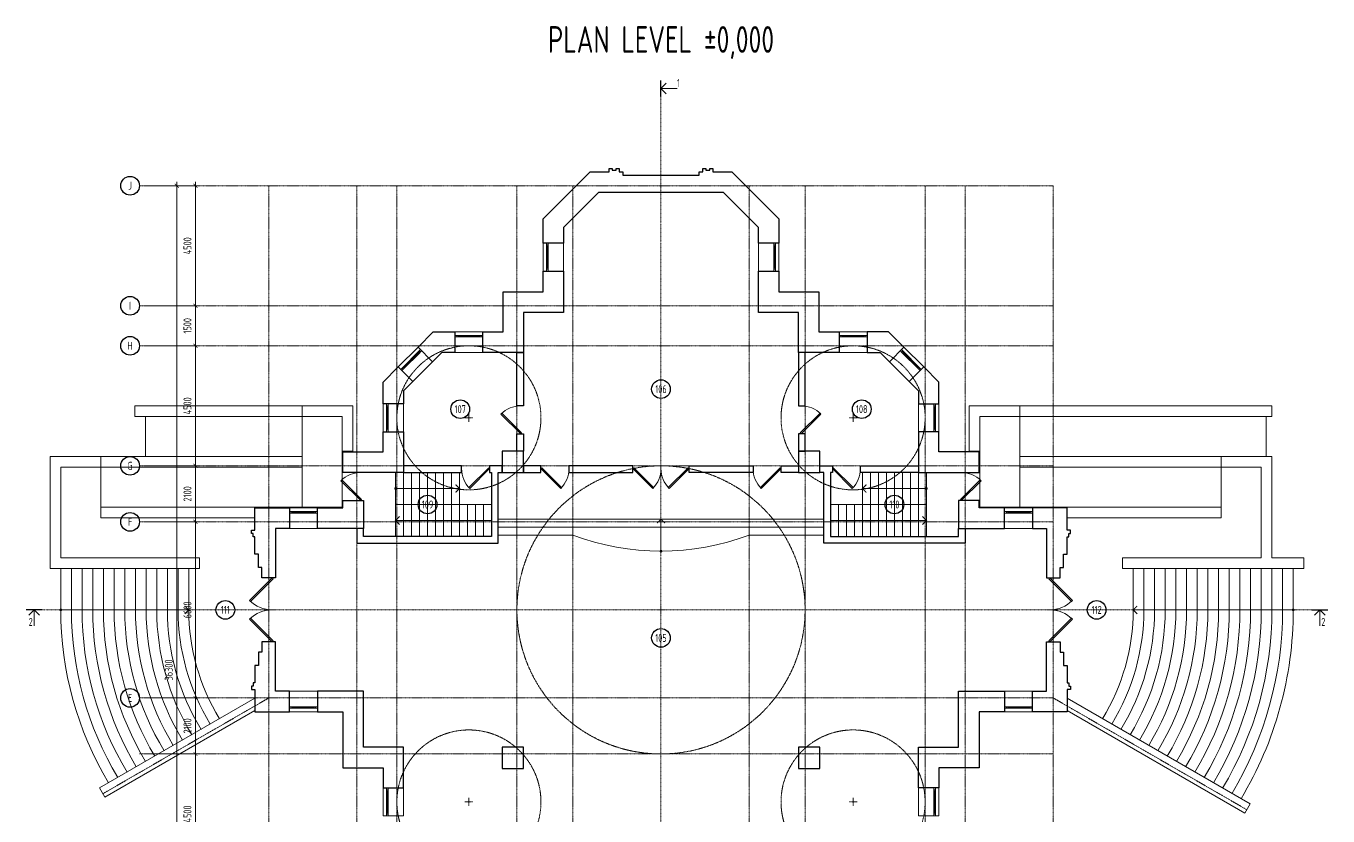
# Model space of a CAD drawing. Header units: millimetres. Extents: x -4890 to 184123, y 36 to 148549.
# Drawn here: x 64910 to 113710, y 22011 to 51623 of the extents above; entities that cross this region are included whole.
import ezdxf

# ---------------------------------------------------------------- set-up
doc = ezdxf.new("R2010")
doc.units = ezdxf.units.MM
doc.linetypes.add('CENTERX2', pattern=[101.6, 63.5, -12.7, 12.7, -12.7])
doc.linetypes.add('DASHDOTX2', pattern=[50.8, 25.4, -12.7, 0, -12.7])
for name, color, linetype, lineweight in [('axis', 40, 'CENTERX2', 5), ('Dimension', 4, 'Continuous', 5), ('Door', 36, 'Continuous', 5), ('Marker', 30, 'Continuous', 5), ('Stair', 4, 'Continuous', 5), ('Text', 169, 'Continuous', 5), ('Wall_General', 5, 'Continuous', 30), ('Wall_Satelit', 253, 'Continuous', 5), ('Windows', 250, 'Continuous', 5)]:
    doc.layers.add(name, color=color, linetype=linetype, lineweight=lineweight)
doc.styles.add('OK300', font='isocpeur.ttf', dxfattribs={"width": 0.7, "height": 300})
doc.dimstyles.new('OK100', dxfattribs={"dimtxt": 300, "dimasz": 150, "dimexe": 150, "dimexo": 150, "dimgap": 150, "dimtad": 1, "dimdec": 0, "dimzin": 0, "dimdsep": 46, "dimtxsty": 'OK300', "dimblk": 'ARCHTICK', "dimcen": 150, "dimdle": 150, "dimclrd": 256, "dimclre": 256, "dimclrt": 256, "dimadec": 0, "dimazin": 0, "dimtfac": 1, "dimtdec": 0, "dimtofl": 0, "dimtmove": 0, "dimatfit": 3, "dimldrblk": 'DOT', "dimfxl": 1, "dimtolj": 1, "dimtzin": 0, "dimlwd": -1, "dimlwe": -1, "dimarcsym": 0})

# ---------------------------------------------------------------- blocks, each defined once
blk = doc.blocks.new('_ArchTick')
at = {"color": 0, "linetype": 'ByBlock', "const_width": 0.15}
blk.add_lwpolyline([(-0.5, -0.5), (0.5, 0.5)], dxfattribs=at)
blk = doc.blocks.new('*D179')
at = {"layer": 'Defpoints', "color": 0, "transparency": 16777216}
for p in [(69160, 45636), (69160, 9336), (70560, 9336)]:
    blk.add_point(p, dxfattribs=at)
at = {"layer": 'Dimension', "transparency": 16777216}
for p, q in [((69310, 45636), (70710, 45636)), ((70560, 45786), (70560, 9186)), ((69310, 9336), (70710, 9336))]:
    blk.add_line(p, q, dxfattribs=at)
at = {"layer": 'Dimension', "transparency": 16777216, "xscale": 150, "yscale": 150, "zscale": 150}
for p, rotation in [((70560, 45636), 90), ((70560, 9336), 270)]:
    blk.add_blockref('_ArchTick', p, dxfattribs=dict(at, rotation=rotation))
at = {"layer": 'Dimension', "transparency": 16777216, "insert": (70260, 27486), "char_height": 300, "attachment_point": 5, "rotation": 90, "style": 'OK300'}
blk.add_mtext('\\A1;36300', dxfattribs=at)
blk = doc.blocks.new('_Dot')
at = {"layer": 'Dimension', "color": 0, "lineweight": -2}
blk.add_line((-0.5, 0), (-1, 0), dxfattribs=at)
at = {"layer": 'Dimension', "color": 0, "const_width": 0.5}
blk.add_lwpolyline([(-0.25, 0, 1), (0.25, 0, 1)], format="xyb", close=True, dxfattribs=at)
blk = doc.blocks.new('*D180')
at = {"layer": 'Defpoints', "color": 0, "transparency": 16777216}
for p in [(69160, 45636), (69160, 41136), (71260, 41136)]:
    blk.add_point(p, dxfattribs=at)
at = {"layer": 'Dimension', "transparency": 16777216}
for p, q in [((69310, 45636), (71410, 45636)), ((71260, 45786), (71260, 40986)), ((69310, 41136), (71410, 41136))]:
    blk.add_line(p, q, dxfattribs=at)
at = {"layer": 'Dimension', "transparency": 16777216, "xscale": 150, "yscale": 150, "zscale": 150}
for p, rotation in [((71260, 45636), 90), ((71260, 41136), 270)]:
    blk.add_blockref('_ArchTick', p, dxfattribs=dict(at, rotation=rotation))
at = {"layer": 'Dimension', "transparency": 16777216, "insert": (70960, 43386), "char_height": 300, "attachment_point": 5, "rotation": 90, "style": 'OK300'}
blk.add_mtext('\\A1;4500', dxfattribs=at)
blk = doc.blocks.new('*D181')
at = {"layer": 'Defpoints', "color": 0, "transparency": 16777216}
for p in [(69160, 39636), (69160, 35136), (71260, 35136)]:
    blk.add_point(p, dxfattribs=at)
at = {"layer": 'Dimension', "transparency": 16777216}
for p, q in [((69310, 39636), (71410, 39636)), ((71260, 39786), (71260, 34986)), ((69310, 35136), (71410, 35136))]:
    blk.add_line(p, q, dxfattribs=at)
at = {"layer": 'Dimension', "transparency": 16777216, "xscale": 150, "yscale": 150, "zscale": 150}
for p, rotation in [((71260, 39636), 90), ((71260, 35136), 270)]:
    blk.add_blockref('_ArchTick', p, dxfattribs=dict(at, rotation=rotation))
at = {"layer": 'Dimension', "transparency": 16777216, "insert": (70960, 37386), "char_height": 300, "attachment_point": 5, "rotation": 90, "style": 'OK300'}
blk.add_mtext('\\A1;4500', dxfattribs=at)
blk = doc.blocks.new('*D182')
at = {"layer": 'Defpoints', "color": 0, "transparency": 16777216}
for p in [(69160, 35136), (69160, 33036), (71260, 33036)]:
    blk.add_point(p, dxfattribs=at)
at = {"layer": 'Dimension', "transparency": 16777216}
for p, q in [((69310, 35136), (71410, 35136)), ((71260, 35286), (71260, 32886)), ((69310, 33036), (71410, 33036))]:
    blk.add_line(p, q, dxfattribs=at)
at = {"layer": 'Dimension', "transparency": 16777216, "xscale": 150, "yscale": 150, "zscale": 150}
for p, rotation in [((71260, 35136), 90), ((71260, 33036), 270)]:
    blk.add_blockref('_ArchTick', p, dxfattribs=dict(at, rotation=rotation))
at = {"layer": 'Dimension', "transparency": 16777216, "insert": (70960, 34086), "char_height": 300, "attachment_point": 5, "rotation": 90, "style": 'OK300'}
blk.add_mtext('\\A1;2100', dxfattribs=at)
blk = doc.blocks.new('*D183')
at = {"layer": 'Defpoints', "color": 0, "transparency": 16777216}
for p in [(69160, 33036), (69160, 26436), (71260, 26436)]:
    blk.add_point(p, dxfattribs=at)
at = {"layer": 'Dimension', "transparency": 16777216}
for p, q in [((71260, 33186), (71260, 26286)), ((69310, 33036), (71410, 33036)), ((69310, 26436), (71410, 26436))]:
    blk.add_line(p, q, dxfattribs=at)
at = {"layer": 'Dimension', "transparency": 16777216, "xscale": 150, "yscale": 150, "zscale": 150}
for p, rotation in [((71260, 33036), 90), ((71260, 26436), 270)]:
    blk.add_blockref('_ArchTick', p, dxfattribs=dict(at, rotation=rotation))
at = {"layer": 'Dimension', "transparency": 16777216, "insert": (70960, 29736), "char_height": 300, "attachment_point": 5, "rotation": 90, "style": 'OK300'}
blk.add_mtext('\\A1;6600', dxfattribs=at)
blk = doc.blocks.new('*D184')
at = {"layer": 'Defpoints', "color": 0, "transparency": 16777216}
for p in [(69160, 26436), (69160, 24336), (71260, 24336)]:
    blk.add_point(p, dxfattribs=at)
at = {"layer": 'Dimension', "transparency": 16777216}
for p, q in [((69310, 26436), (71410, 26436)), ((71260, 26586), (71260, 24186)), ((69310, 24336), (71410, 24336))]:
    blk.add_line(p, q, dxfattribs=at)
at = {"layer": 'Dimension', "transparency": 16777216, "xscale": 150, "yscale": 150, "zscale": 150}
for p, rotation in [((71260, 26436), 90), ((71260, 24336), 270)]:
    blk.add_blockref('_ArchTick', p, dxfattribs=dict(at, rotation=rotation))
at = {"layer": 'Dimension', "transparency": 16777216, "insert": (70960, 25386), "char_height": 300, "attachment_point": 5, "rotation": 90, "style": 'OK300'}
blk.add_mtext('\\A1;2100', dxfattribs=at)
blk = doc.blocks.new('*D185')
at = {"layer": 'Defpoints', "color": 0, "transparency": 16777216}
for p in [(69160, 24336), (69160, 19836), (71260, 19836)]:
    blk.add_point(p, dxfattribs=at)
at = {"layer": 'Dimension', "transparency": 16777216}
for p, q in [((71260, 24486), (71260, 19686)), ((69310, 24336), (71410, 24336)), ((69310, 19836), (71410, 19836))]:
    blk.add_line(p, q, dxfattribs=at)
at = {"layer": 'Dimension', "transparency": 16777216, "xscale": 150, "yscale": 150, "zscale": 150}
for p, rotation in [((71260, 24336), 90), ((71260, 19836), 270)]:
    blk.add_blockref('_ArchTick', p, dxfattribs=dict(at, rotation=rotation))
at = {"layer": 'Dimension', "transparency": 16777216, "insert": (70960, 22086), "char_height": 300, "attachment_point": 5, "rotation": 90, "style": 'OK300'}
blk.add_mtext('\\A1;4500', dxfattribs=at)
blk = doc.blocks.new('*D196')
at = {"layer": 'Defpoints', "color": 0, "transparency": 16777216}
for p in [(69160, 41136), (69160, 39636), (71260, 39636)]:
    blk.add_point(p, dxfattribs=at)
at = {"layer": 'Dimension', "transparency": 16777216}
for p, q in [((69310, 41136), (71410, 41136)), ((71260, 41286), (71260, 39486)), ((69310, 39636), (71410, 39636))]:
    blk.add_line(p, q, dxfattribs=at)
at = {"layer": 'Dimension', "transparency": 16777216, "xscale": 150, "yscale": 150, "zscale": 150}
for p, rotation in [((71260, 41136), 90), ((71260, 39636), 270)]:
    blk.add_blockref('_ArchTick', p, dxfattribs=dict(at, rotation=rotation))
at = {"layer": 'Dimension', "transparency": 16777216, "insert": (70960, 40386), "char_height": 300, "attachment_point": 5, "rotation": 90, "style": 'OK300'}
blk.add_mtext('\\A1;1500', dxfattribs=at)
blk = doc.blocks.new('*U64')
for p, q in [((0, 0), (0, -100)), ((-1000, 0), (-1000, -100))]:
    blk.add_line(p, q)
blk.add_lwpolyline([(0, 0), (-707, 707), (-738, 676), (-31, -31)], close=True)
blk.add_arc((0, 0), 1000, 135, 180)
blk = doc.blocks.new('*U63')
for p, q in [((0, 0), (0, -100)), ((1000, 0), (1000, -100))]:
    blk.add_line(p, q)
blk.add_lwpolyline([(0, 0), (707, 707), (738, 676), (31, -31)], close=True)
blk.add_arc((0, 0), 1000, 0, 45)

msp = doc.modelspace()

# ---------------------------------------------------------------- linework, layer by layer
at = {"layer": 'axis', "ltscale": 0.5}
for p, q in [((81359.7, 36936.3), (81659.7, 36936.3)), ((81509.7, 36786.3), (81509.7, 37086.3)), ((96059.7, 36936.3), (95759.7, 36936.3)), ((95909.7, 36786.3), (95909.7, 37086.3)), ((88709.7, 29586.3), (88709.7, 29886.3)), ((88559.7, 29736.3), (88859.7, 29736.3)), ((74009.7, 26436.3), (67788.8, 22844.7)), ((103409.7, 26436.3), (110670.4, 22244.3)), ((81359.7, 22536.3), (81659.7, 22536.3)), ((81509.7, 22686.3), (81509.7, 22386.3)), ((96059.7, 22536.3), (95759.7, 22536.3)), ((95909.7, 22686.3), (95909.7, 22386.3))]:
    msp.add_line(p, q, dxfattribs=at)
for points in [[(69159.7, 45636.3), (103409.7, 45636.3)], [(74009.7, 3786.3), (74009.7, 45636.3)], [(77309.7, 3786.3), (77309.7, 45636.3)], [(78809.7, 3786.3), (78809.7, 45636.3)], [(83309.7, 3786.3), (83309.7, 45636.3)], [(85409.7, 3786.3), (85409.7, 45636.3)], [(92009.7, 3786.3), (92009.7, 45636.3)], [(94109.7, 3786.3), (94109.7, 45636.3)], [(98609.7, 3786.3), (98609.7, 45636.3)], [(100109.7, 3786.3), (100109.7, 45636.3)], [(103409.7, 3786.3), (103409.7, 45636.3)], [(69159.7, 41136.3), (103409.7, 41136.3)], [(69159.7, 39636.3), (103409.7, 39636.3)], [(69159.7, 35136.3), (103409.7, 35136.3)], [(69159.7, 33036.3), (103409.7, 33036.3)], [(69159.7, 26436.3), (103409.7, 26436.3)], [(69159.7, 24336.3), (103409.7, 24336.3)]]:
    msp.add_lwpolyline(points, dxfattribs=at)
at = {"layer": 'axis', "color": 18, "linetype": 'Continuous', "lineweight": 30, "true_color": 0x000000}
for centre in [(68809.7, 45636.3), (68809.7, 41136.3), (68809.7, 39636.3), (68809.7, 35136.3), (68809.7, 33036.3), (68809.7, 26436.3)]:
    msp.add_circle(centre, 350, dxfattribs=at)
at = {"layer": 'axis', "ltscale": 0.5}
for centre, radius in [((81509.7, 36936.3), 2700), ((95909.7, 36936.3), 2700), ((88709.7, 29736.3), 5400), ((81509.7, 22536.3), 2700), ((95909.7, 22536.3), 2700)]:
    msp.add_circle(centre, radius, dxfattribs=at)
at = {"layer": 'Marker', "linetype": 'DASHDOTX2'}
for p, q in [((88709.7, 48986.3), (88709.7, 36.3)), ((113109.7, 29736.3), (65509.7, 29736.3))]:
    msp.add_line(p, q, dxfattribs=at)
at = {"layer": 'Marker', "color": 18, "lineweight": 30, "true_color": 0x000000}
for points in [[(88709.7, 48986.3), (88709.7, 49586.3)], [(88909.7, 49086.3), (88709.7, 49286.3), (88909.7, 49486.3)], [(65509.7, 29736.3), (64909.7, 29736.3)], [(65409.7, 29536.3), (65209.7, 29736.3), (65009.7, 29536.3)], [(113109.7, 29736.3), (113709.7, 29736.3)], [(113209.7, 29536.3), (113409.7, 29736.3), (113609.7, 29536.3)]]:
    msp.add_lwpolyline(points, dxfattribs=at)
at = {"layer": 'Marker', "color": 18, "true_color": 0x000000}
for points in [[(88709.7, 49286.3), (89309.7, 49286.3)], [(65209.7, 29736.3), (65209.7, 29136.3)], [(113409.7, 29736.3), (113409.7, 29136.3)]]:
    msp.add_lwpolyline(points, dxfattribs=at)
at = {"layer": 'Marker', "linetype": 'Continuous', "lineweight": 30}
for centre in [(88709.7, 38011.3), (81184.7, 37261.3), (96234.7, 37261.3), (79959.7, 33686.3), (97459.7, 33686.3), (72379.7, 29736.3), (105039.7, 29736.3), (88709.7, 28686.3)]:
    msp.add_circle(centre, 350, dxfattribs=at)
at = {"layer": 'Stair'}
for points in [[(68987.5, 37386.3), (75259.7, 37386.3), (75259.7, 36986.3), (68987.5, 36986.3)], [(77159.7, 35686.3), (76759.7, 35686.3), (76759.7, 36986.3), (75259.7, 36986.3), (75259.7, 37386.3), (77159.7, 37386.3)], [(100259.7, 35686.3), (100659.7, 35686.3), (100659.7, 36986.3), (102159.7, 36986.3), (102159.7, 37386.3), (100259.7, 37386.3)], [(102159.7, 36986.3), (111609.7, 36986.3), (111609.7, 37386.3), (102159.7, 37386.3)], [(75259.7, 36986.3), (75259.7, 35486.3), (69387.5, 35486.3), (69387.5, 36986.3)], [(76759.7, 33586.3), (75259.7, 33586.3), (75259.7, 36986.3), (76759.7, 36986.3)], [(100659.7, 33586.3), (102159.7, 33586.3), (102159.7, 36986.3), (100659.7, 36986.3)], [(102159.7, 36986.3), (102159.7, 35486.3), (111387.5, 35486.3), (111387.5, 36986.3)], [(71409.7, 31286.3), (71409.7, 31686.3), (66209.7, 31686.3), (66209.7, 35086.3), (67709.7, 35086.3), (67709.7, 35486.3), (65809.7, 35486.3), (65809.7, 31286.3), (71409.7, 31286.3)], [(67709.7, 35486.3), (75259.7, 35486.3), (75259.7, 35086.3), (67709.7, 35086.3)], [(102159.7, 35486.3), (109709.7, 35486.3), (109709.7, 35086.3), (102159.7, 35086.3)], [(109709.7, 35486.3), (109709.7, 35086.3), (111209.7, 35086.3), (111209.7, 31686.3), (106009.7, 31686.3), (106009.7, 31286.3), (112809.7, 31286.3), (112809.7, 31686.3), (111609.7, 31686.3), (111609.7, 35486.3)], [(67709.7, 33586.3), (75259.7, 33586.3), (75259.7, 35086.3), (67709.7, 35086.3)], [(78759.7, 33686.3), (79059.7, 33686.3), (79059.7, 34886.3), (78759.7, 34886.3)], [(79059.7, 33686.3), (79359.7, 33686.3), (79359.7, 34886.3), (79059.7, 34886.3)], [(79359.7, 33686.3), (79659.7, 33686.3), (79659.7, 34886.3), (79359.7, 34886.3)], [(79659.7, 33686.3), (79959.7, 33686.3), (79959.7, 34886.3), (79659.7, 34886.3)], [(79959.7, 33686.3), (80259.7, 33686.3), (80259.7, 34886.3), (79959.7, 34886.3)], [(80259.7, 33686.3), (80559.7, 33686.3), (80559.7, 34886.3), (80259.7, 34886.3)], [(80559.7, 33686.3), (80859.7, 33686.3), (80859.7, 34886.3), (80559.7, 34886.3)], [(80859.7, 33686.3), (81159.7, 33686.3), (81159.7, 34886.3), (80859.7, 34886.3)], [(96559.7, 33686.3), (96259.7, 33686.3), (96259.7, 34886.3), (96559.7, 34886.3)], [(96859.7, 33686.3), (96559.7, 33686.3), (96559.7, 34886.3), (96859.7, 34886.3)], [(97159.7, 33686.3), (96859.7, 33686.3), (96859.7, 34886.3), (97159.7, 34886.3)], [(97459.7, 33686.3), (97159.7, 33686.3), (97159.7, 34886.3), (97459.7, 34886.3)], [(97759.7, 33686.3), (97459.7, 33686.3), (97459.7, 34886.3), (97759.7, 34886.3)], [(98059.7, 33686.3), (97759.7, 33686.3), (97759.7, 34886.3), (98059.7, 34886.3)], [(98359.7, 33686.3), (98059.7, 33686.3), (98059.7, 34886.3), (98359.7, 34886.3)], [(98659.7, 33686.3), (98359.7, 33686.3), (98359.7, 34886.3), (98659.7, 34886.3)], [(109709.7, 33586.3), (102159.7, 33586.3), (102159.7, 35086.3), (109709.7, 35086.3)], [(78759.7, 32486.3), (79059.7, 32486.3), (79059.7, 33686.3), (78759.7, 33686.3)], [(79059.7, 32486.3), (79359.7, 32486.3), (79359.7, 33686.3), (79059.7, 33686.3)], [(79359.7, 32486.3), (79659.7, 32486.3), (79659.7, 33686.3), (79359.7, 33686.3)], [(79659.7, 32486.3), (79959.7, 32486.3), (79959.7, 33686.3), (79659.7, 33686.3)], [(79959.7, 32486.3), (80259.7, 32486.3), (80259.7, 33686.3), (79959.7, 33686.3)], [(80259.7, 32486.3), (80559.7, 32486.3), (80559.7, 33686.3), (80259.7, 33686.3)], [(80559.7, 32486.3), (80859.7, 32486.3), (80859.7, 33686.3), (80559.7, 33686.3)], [(80859.7, 32486.3), (81159.7, 32486.3), (81159.7, 33686.3), (80859.7, 33686.3)], [(81159.7, 32486.3), (81459.7, 32486.3), (81459.7, 33686.3), (81159.7, 33686.3)], [(81459.7, 32486.3), (81759.7, 32486.3), (81759.7, 33686.3), (81459.7, 33686.3)], [(81759.7, 32486.3), (82059.7, 32486.3), (82059.7, 33686.3), (81759.7, 33686.3)], [(82059.7, 32486.3), (82359.7, 32486.3), (82359.7, 33686.3), (82059.7, 33686.3)], [(95359.7, 32486.3), (95059.7, 32486.3), (95059.7, 33686.3), (95359.7, 33686.3)], [(95659.7, 32486.3), (95359.7, 32486.3), (95359.7, 33686.3), (95659.7, 33686.3)], [(95959.7, 32486.3), (95659.7, 32486.3), (95659.7, 33686.3), (95959.7, 33686.3)], [(96259.7, 32486.3), (95959.7, 32486.3), (95959.7, 33686.3), (96259.7, 33686.3)], [(96559.7, 32486.3), (96259.7, 32486.3), (96259.7, 33686.3), (96559.7, 33686.3)], [(96859.7, 32486.3), (96559.7, 32486.3), (96559.7, 33686.3), (96859.7, 33686.3)], [(97159.7, 32486.3), (96859.7, 32486.3), (96859.7, 33686.3), (97159.7, 33686.3)], [(97459.7, 32486.3), (97159.7, 32486.3), (97159.7, 33686.3), (97459.7, 33686.3)], [(97759.7, 32486.3), (97459.7, 32486.3), (97459.7, 33686.3), (97759.7, 33686.3)], [(98059.7, 32486.3), (97759.7, 32486.3), (97759.7, 33686.3), (98059.7, 33686.3)], [(98359.7, 32486.3), (98059.7, 32486.3), (98059.7, 33686.3), (98359.7, 33686.3)], [(98659.7, 32486.3), (98359.7, 32486.3), (98359.7, 33686.3), (98659.7, 33686.3)], [(73489.7, 33586.3), (67709.7, 33586.3), (67709.7, 33186.3), (73489.7, 33186.3)], [(103929.7, 33586.3), (109709.7, 33586.3), (109709.7, 33186.3), (103929.7, 33186.3)], [(94809.7, 32836.3), (94809.7, 33136.3), (82609.7, 33136.3), (82609.7, 32836.3)], [(73489.7, 26424.7), (67663.8, 23061.2), (67863.8, 22714.8), (73489.7, 25962.9)], [(103929.7, 26424.7), (110795.4, 22460.8), (110595.4, 22114.4), (103929.7, 25962.9)]]:
    msp.add_lwpolyline(points, close=True, dxfattribs=at)
at = {"layer": 'Stair', "const_width": 50}
for points in [[(78734.7, 34286.3, 1), (78784.7, 34286.3, 1)], [(98684.7, 34286.3, -1), (98634.7, 34286.3, -1)], [(88684.7, 31936.3, -1), (88734.7, 31936.3, -1)], [(66184.7, 29736.3, -1), (66234.7, 29736.3, -1)], [(112434.7, 29736.3, 1), (112384.7, 29736.3, 1)]]:
    msp.add_lwpolyline(points, format="xyb", close=True, dxfattribs=at)
at = {"layer": 'Stair'}
for points in [[(81159.7, 34286.3), (78759.7, 34286.3)], [(96259.7, 34286.3), (98659.7, 34286.3)], [(78759.7, 33086.3), (82359.7, 33086.3)], [(88709.7, 33136.3), (88709.7, 31936.3)], [(98659.7, 33086.3), (95059.7, 33086.3)], [(71009.7, 29736.3), (66209.7, 29736.3)], [(106409.7, 29736.3), (112409.7, 29736.3)]]:
    msp.add_lwpolyline(points, dxfattribs=at)
at = {"layer": 'Stair', "const_width": 40}
for points in [[(81009.7, 34136.3), (81159.7, 34286.3), (81009.7, 34436.3)], [(96409.7, 34136.3), (96259.7, 34286.3), (96409.7, 34436.3)], [(78909.7, 33236.3), (78759.7, 33086.3), (78909.7, 32936.3)], [(98509.7, 33236.3), (98659.7, 33086.3), (98509.7, 32936.3)], [(88859.7, 32986.3), (88709.7, 33136.3), (88559.7, 32986.3)], [(70859.7, 29886.3), (71009.7, 29736.3), (70859.7, 29586.3)], [(106559.7, 29886.3), (106409.7, 29736.3), (106559.7, 29586.3)]]:
    msp.add_lwpolyline(points, dxfattribs=at)
at = {"layer": 'Stair'}
msp.add_lwpolyline([(92009.7, 32536.3), (94809.7, 32536.3), (94809.7, 32836.3), (82609.7, 32836.3), (82609.7, 32536.3), (85409.7, 32536.3, 0.1818182)], format="xyb", close=True, dxfattribs=at)
for points in [[(68004.4, 23257.8, -0.1359556), (66209.7, 29736.3), (66209.7, 31286.3)], [(68350.9, 23457.8, -0.1360969), (66609.7, 29736.3), (66609.7, 31286.3)], [(68697.3, 23657.9, -0.1362478), (67009.7, 29736.3), (67009.7, 31286.3)], [(69043.8, 23857.9, -0.1364093), (67409.7, 29736.3), (67409.7, 31286.3)], [(69390.3, 24057.9, -0.1365826), (67809.7, 29736.3), (67809.7, 31286.3)], [(69736.8, 24258, -0.136769), (68209.7, 29736.3), (68209.7, 31286.3)], [(70083.2, 24458, -0.13697), (68609.7, 29736.3), (68609.7, 31286.3)], [(70429.7, 24658.1, -0.1371874), (69009.7, 29736.3), (69009.7, 31286.3)], [(70776.2, 24858.1, -0.1374234), (69409.7, 29736.3), (69409.7, 31286.3)], [(71122.7, 25058.2, -0.1376805), (69809.7, 29736.3), (69809.7, 31286.3)], [(71469.2, 25258.2, -0.1379614), (70209.7, 29736.3), (70209.7, 31286.3)], [(71815.8, 25458.3, -0.1382699), (70609.7, 29736.3), (70609.7, 31286.3)], [(72162.3, 25658.4, -0.1386101), (71009.7, 29736.3), (71009.7, 31286.3)], [(105257, 25658.4, 0.1386101), (106409.7, 29736.3), (106409.7, 31286.3)], [(105603.6, 25458.3, 0.1382699), (106809.7, 29736.3), (106809.7, 31286.3)], [(105950.1, 25258.2, 0.1379614), (107209.7, 29736.3), (107209.7, 31286.3)], [(106296.6, 25058.2, 0.1376805), (107609.7, 29736.3), (107609.7, 31286.3)], [(106643.1, 24858.1, 0.1374234), (108009.7, 29736.3), (108009.7, 31286.3)], [(106989.6, 24658.1, 0.1371874), (108409.7, 29736.3), (108409.7, 31286.3)], [(107336.1, 24458, 0.13697), (108809.7, 29736.3), (108809.7, 31286.3)], [(107682.6, 24258, 0.136769), (109209.7, 29736.3), (109209.7, 31286.3)], [(108029.1, 24057.9, 0.1365826), (109609.7, 29736.3), (109609.7, 31286.3)], [(108375.5, 23857.9, 0.1364093), (110009.7, 29736.3), (110009.7, 31286.3)], [(108722, 23657.9, 0.1362478), (110409.7, 29736.3), (110409.7, 31286.3)], [(109068.5, 23457.8, 0.1360969), (110809.7, 29736.3), (110809.7, 31286.3)], [(109414.9, 23257.8, 0.1359556), (111209.7, 29736.3), (111209.7, 31286.3)], [(109757.9, 23052, 0.1359556), (111609.7, 29736.3), (111609.7, 31286.3)], [(110100.9, 22846.2, 0.1359556), (112009.7, 29736.3), (112009.7, 31286.3)], [(110454.3, 22657.7, 0.1355809), (112409.7, 29736.3), (112409.7, 31286.3)]]:
    msp.add_lwpolyline(points, format="xyb", dxfattribs=at)
at = {"layer": 'Wall_General'}
for points in [[(90144.7, 46026.3), (90144.7, 46156.3), (90274.7, 46156.3), (90274.7, 46286.3), (90394.7, 46286.3), (90394.7, 46221.3), (90534.7, 46221.3), (90534.7, 46286.3), (90654.7, 46286.3), (90654.7, 46156.3), (91367.2, 46156.3), (93129.7, 44393.9), (93129.7, 43486.3), (92359.7, 43486.3), (92359.7, 44074.9), (91048.3, 45386.3), (86371, 45386.3), (85059.7, 44074.9), (85059.7, 43486.3), (84289.7, 43486.3), (84289.7, 44393.9), (86052.1, 46156.3), (86764.7, 46156.3), (86764.7, 46286.3), (86884.7, 46286.3), (86884.7, 46221.3), (87024.7, 46221.3), (87024.7, 46286.3), (87144.7, 46286.3), (87144.7, 46156.3), (87274.7, 46156.3), (87274.7, 46026.3)], [(85059.7, 42436.3), (85059.7, 40886.3), (83559.7, 40886.3), (83559.7, 39386.3), (82034.7, 39386.3), (82034.7, 40156.3), (82789.7, 40156.3), (82789.7, 41656.3), (84289.7, 41656.3), (84289.7, 42436.3)], [(93129.7, 42436.3), (93129.7, 41656.3), (94629.7, 41656.3), (94629.7, 40156.3), (95384.7, 40156.3), (95384.7, 39386.3), (93859.7, 39386.3), (93859.7, 40886.3), (92359.7, 40886.3), (92359.7, 42436.3)], [(80148.6, 39039.8), (79604.1, 39584.3), (80176.1, 40156.3), (80984.7, 40156.3), (80984.7, 39386.3), (80495, 39386.3)], [(97270.8, 39039.8), (97815.2, 39584.3), (97243.2, 40156.3), (96434.7, 40156.3), (96434.7, 39386.3), (96924.3, 39386.3)], [(83309.7, 37386.3), (83309.7, 39386.3), (83559.7, 39386.3), (83559.7, 37386.3)], [(94109.7, 37386.3), (94109.7, 39386.3), (93859.7, 39386.3), (93859.7, 37386.3)], [(79059.7, 37461.3), (78289.7, 37461.3), (78289.7, 38269.9), (78861.7, 38841.8), (79406.1, 38297.4), (79059.7, 37950.9)], [(98359.7, 37461.3), (99129.7, 37461.3), (99129.7, 38269.9), (98557.7, 38841.8), (98013.2, 38297.4), (98359.7, 37950.9)], [(76789.7, 34886.3), (76789.7, 35656.3), (78289.7, 35656.3), (78289.7, 36411.3), (79059.7, 36411.3), (79059.7, 34886.3), (76789.7, 34886.3)], [(83559.7, 36336.3), (83559.7, 35686.3), (83309.7, 35686.3), (83309.7, 36336.3)], [(93859.7, 36336.3), (93859.7, 35686.3), (94109.7, 35686.3), (94109.7, 36336.3)], [(100629.7, 34886.3), (100629.7, 35656.3), (99129.7, 35656.3), (99129.7, 36411.3), (98359.7, 36411.3), (98359.7, 34886.3), (100629.7, 34886.3)], [(82759.7, 34886.3), (83559.7, 34886.3), (83559.7, 35686.3), (82759.7, 35686.3)], [(93859.7, 34886.3), (94659.7, 34886.3), (94659.7, 35686.3), (93859.7, 35686.3)], [(82284.7, 34886.3), (82359.7, 34886.3), (82359.7, 32486.3), (77559.7, 32486.3), (77559.7, 32786.3), (77309.7, 32786.3), (77309.7, 32236.3), (82609.7, 32236.3), (82609.7, 34886.3), (82759.7, 34886.3), (82759.7, 35136.3), (82284.7, 35136.3)], [(81234.7, 35136.3), (79059.7, 35136.3), (79059.7, 34886.3), (81234.7, 34886.3)], [(84209.7, 35136.3), (83559.7, 35136.3), (83559.7, 34886.3), (84209.7, 34886.3)], [(85259.7, 34886.3), (87659.7, 34886.3), (87659.7, 35136.3), (85259.7, 35136.3)], [(92159.7, 34886.3), (89759.7, 34886.3), (89759.7, 35136.3), (92159.7, 35136.3)], [(93209.7, 35136.3), (93859.7, 35136.3), (93859.7, 34886.3), (93209.7, 34886.3)], [(95134.7, 34886.3), (95059.7, 34886.3), (95059.7, 32486.3), (99859.7, 32486.3), (99859.7, 32786.3), (100109.7, 32786.3), (100109.7, 32236.3), (94809.7, 32236.3), (94809.7, 34886.3), (94659.7, 34886.3), (94659.7, 35136.3), (95134.7, 35136.3)], [(96184.7, 35136.3), (98359.7, 35136.3), (98359.7, 34886.3), (96184.7, 34886.3)], [(77559.7, 33836.3), (77559.7, 32786.3), (75829.7, 32786.3), (75829.7, 33556.3), (76789.7, 33556.3), (76789.7, 33836.3)], [(99859.7, 33836.3), (99859.7, 32786.3), (101589.7, 32786.3), (101589.7, 33556.3), (100629.7, 33556.3), (100629.7, 33836.3)], [(74259.7, 30936.3), (73749.7, 30936.3), (73749.7, 31326.3), (73619.7, 31326.3), (73619.7, 31821.3), (73489.7, 31821.3), (73489.7, 32471.3), (73424.7, 32471.3), (73424.7, 32601.3), (73359.7, 32601.3), (73359.7, 32721.3), (73489.7, 32721.3), (73489.7, 33556.3), (74779.7, 33556.3), (74779.7, 32786.3), (74259.7, 32786.3)], [(103159.7, 30936.3), (103669.7, 30936.3), (103669.7, 31326.3), (103799.7, 31326.3), (103799.7, 31821.3), (103929.7, 31821.3), (103929.7, 32471.3), (103994.7, 32471.3), (103994.7, 32601.3), (104059.7, 32601.3), (104059.7, 32721.3), (103929.7, 32721.3), (103929.7, 33556.3), (102639.7, 33556.3), (102639.7, 32786.3), (103159.7, 32786.3)], [(74259.7, 28536.3), (73749.7, 28536.3), (73749.7, 28146.3), (73619.7, 28146.3), (73619.7, 27651.3), (73489.7, 27651.3), (73489.7, 27001.3), (73424.7, 27001.3), (73424.7, 26871.3), (73359.7, 26871.3), (73359.7, 26751.3), (73489.7, 26751.3), (73489.7, 25916.3), (74779.7, 25916.3), (74779.7, 26686.3), (74259.7, 26686.3)], [(103159.7, 28536.3), (103669.7, 28536.3), (103669.7, 28146.3), (103799.7, 28146.3), (103799.7, 27651.3), (103929.7, 27651.3), (103929.7, 27001.3), (103994.7, 27001.3), (103994.7, 26871.3), (104059.7, 26871.3), (104059.7, 26751.3), (103929.7, 26751.3), (103929.7, 25916.3), (102639.7, 25916.3), (102639.7, 26686.3), (103159.7, 26686.3)], [(75829.7, 25916.3), (76789.7, 25916.3), (76789.7, 23816.3), (78289.7, 23816.3), (78289.7, 23061.3), (79059.7, 23061.3), (79059.7, 24586.3), (77559.7, 24586.3), (77559.7, 26686.3), (75829.7, 26686.3)], [(101589.7, 25916.3), (100629.7, 25916.3), (100629.7, 23816.3), (99129.7, 23816.3), (99129.7, 23061.3), (98359.7, 23061.3), (98359.7, 24586.3), (99859.7, 24586.3), (99859.7, 26686.3), (101589.7, 26686.3)], [(82759.7, 23786.3), (83559.7, 23786.3), (83559.7, 24586.3), (82759.7, 24586.3)], [(93859.7, 23786.3), (94659.7, 23786.3), (94659.7, 24586.3), (93859.7, 24586.3)]]:
    msp.add_lwpolyline(points, close=True, dxfattribs=at)
at = {"layer": 'Wall_Satelit'}
for points in [[(84289.7, 43486.3), (85059.7, 43486.3), (85059.7, 42436.3), (84289.7, 42436.3)], [(92359.7, 43486.3), (93129.7, 43486.3), (93129.7, 42436.3), (92359.7, 42436.3)], [(80984.7, 40156.3), (82034.7, 40156.3), (82034.7, 39386.3), (80984.7, 39386.3)], [(96434.7, 40156.3), (95384.7, 40156.3), (95384.7, 39386.3), (96434.7, 39386.3)], [(78861.7, 38841.8), (79604.1, 39584.3), (80148.6, 39039.8), (79406.1, 38297.4)], [(98557.7, 38841.8), (97815.2, 39584.3), (97270.8, 39039.8), (98013.2, 38297.4)], [(78289.7, 36411.3), (79059.7, 36411.3), (79059.7, 37461.3), (78289.7, 37461.3)], [(99129.7, 36411.3), (98359.7, 36411.3), (98359.7, 37461.3), (99129.7, 37461.3)], [(74779.7, 33556.3), (75829.7, 33556.3), (75829.7, 32786.3), (74779.7, 32786.3)], [(101589.7, 32786.3), (102639.7, 32786.3), (102639.7, 33556.3), (101589.7, 33556.3)], [(74779.7, 25916.3), (75829.7, 25916.3), (75829.7, 26686.3), (74779.7, 26686.3)], [(101589.7, 25916.3), (102639.7, 25916.3), (102639.7, 26686.3), (101589.7, 26686.3)], [(78289.7, 23061.3), (79059.7, 23061.3), (79059.7, 22011.3), (78289.7, 22011.3)], [(99129.7, 23061.3), (98359.7, 23061.3), (98359.7, 22011.3), (99129.7, 22011.3)]]:
    msp.add_lwpolyline(points, close=True, dxfattribs=at)
at = {"layer": 'Windows'}
for points in [[(84479.7, 43416.3), (84479.7, 43486.3), (84419.7, 43486.3), (84419.7, 43416.3)], [(92939.7, 43416.3), (92939.7, 43486.3), (92999.7, 43486.3), (92999.7, 43416.3)], [(84419.7, 42506.3), (84419.7, 43416.3), (84429.7, 43416.3), (84429.7, 42506.3)], [(84479.7, 43416.3), (84479.7, 43366.3), (84429.7, 43366.3), (84429.7, 43416.3)], [(84439.7, 43366.3), (84439.7, 42556.3), (84429.7, 42556.3), (84429.7, 43366.3)], [(84469.7, 43366.3), (84469.7, 42556.3), (84479.7, 42556.3), (84479.7, 43366.3)], [(92939.7, 43416.3), (92939.7, 43366.3), (92989.7, 43366.3), (92989.7, 43416.3)], [(92949.7, 43366.3), (92949.7, 42556.3), (92939.7, 42556.3), (92939.7, 43366.3)], [(92979.7, 43366.3), (92979.7, 42556.3), (92989.7, 42556.3), (92989.7, 43366.3)], [(92999.7, 42506.3), (92999.7, 43416.3), (92989.7, 43416.3), (92989.7, 42506.3)], [(84479.7, 42506.3), (84479.7, 42436.3), (84419.7, 42436.3), (84419.7, 42506.3)], [(84479.7, 42556.3), (84479.7, 42506.3), (84429.7, 42506.3), (84429.7, 42556.3)], [(92939.7, 42556.3), (92939.7, 42506.3), (92989.7, 42506.3), (92989.7, 42556.3)], [(92939.7, 42506.3), (92939.7, 42436.3), (92999.7, 42436.3), (92999.7, 42506.3)], [(81054.7, 39966.3), (80984.7, 39966.3), (80984.7, 40026.3), (81054.7, 40026.3)], [(81054.7, 40026.3), (81964.7, 40026.3), (81964.7, 40016.3), (81054.7, 40016.3)], [(81104.7, 39966.3), (81054.7, 39966.3), (81054.7, 40016.3), (81104.7, 40016.3)], [(81914.7, 40006.3), (81104.7, 40006.3), (81104.7, 40016.3), (81914.7, 40016.3)], [(81964.7, 39966.3), (81914.7, 39966.3), (81914.7, 40016.3), (81964.7, 40016.3)], [(81964.7, 39966.3), (82034.7, 39966.3), (82034.7, 40026.3), (81964.7, 40026.3)], [(95454.7, 39966.3), (95384.7, 39966.3), (95384.7, 40026.3), (95454.7, 40026.3)], [(96364.7, 40026.3), (95454.7, 40026.3), (95454.7, 40016.3), (96364.7, 40016.3)], [(95454.7, 39966.3), (95504.7, 39966.3), (95504.7, 40016.3), (95454.7, 40016.3)], [(95504.7, 40006.3), (96314.7, 40006.3), (96314.7, 40016.3), (95504.7, 40016.3)], [(96314.7, 39966.3), (96364.7, 39966.3), (96364.7, 40016.3), (96314.7, 40016.3)], [(96364.7, 39966.3), (96434.7, 39966.3), (96434.7, 40026.3), (96364.7, 40026.3)], [(81914.7, 39976.3), (81104.7, 39976.3), (81104.7, 39966.3), (81914.7, 39966.3)], [(95504.7, 39976.3), (96314.7, 39976.3), (96314.7, 39966.3), (95504.7, 39966.3)], [(79003.1, 38799.4), (79646.5, 39442.9), (79653.6, 39435.8), (79010.1, 38792.3)], [(79625.3, 39393.4), (79052.6, 38820.6), (79045.5, 38827.7), (79618.3, 39400.4)], [(79646.5, 39372.2), (79073.8, 38799.4), (79080.9, 38792.3), (79653.6, 39365.1)], [(79689, 39400.4), (79653.6, 39365.1), (79618.3, 39400.4), (79653.6, 39435.8)], [(79689, 39400.4), (79738.5, 39449.9), (79696, 39492.4), (79646.5, 39442.9)], [(97730.4, 39400.4), (97680.9, 39449.9), (97723.3, 39492.4), (97772.8, 39442.9)], [(97730.4, 39400.4), (97765.7, 39365.1), (97801.1, 39400.4), (97765.7, 39435.8)], [(98416.3, 38799.4), (97772.8, 39442.9), (97765.7, 39435.8), (98409.2, 38792.3)], [(97772.8, 39372.2), (98345.6, 38799.4), (98338.5, 38792.3), (97765.7, 39365.1)], [(97794, 39393.4), (98366.8, 38820.6), (98373.8, 38827.7), (97801.1, 39400.4)], [(79045.5, 38757), (78996, 38707.5), (78953.6, 38749.9), (79003.1, 38799.4)], [(79080.9, 38792.3), (79045.5, 38757), (79010.1, 38792.3), (79045.5, 38827.7)], [(98338.5, 38792.3), (98373.8, 38757), (98409.2, 38792.3), (98373.8, 38827.7)], [(98373.8, 38757), (98423.3, 38707.5), (98465.8, 38749.9), (98416.3, 38799.4)], [(78479.7, 37391.3), (78479.7, 37461.3), (78419.7, 37461.3), (78419.7, 37391.3)], [(78419.7, 36481.3), (78419.7, 37391.3), (78429.7, 37391.3), (78429.7, 36481.3)], [(78479.7, 37391.3), (78479.7, 37341.3), (78429.7, 37341.3), (78429.7, 37391.3)], [(78439.7, 37341.3), (78439.7, 36531.3), (78429.7, 36531.3), (78429.7, 37341.3)], [(78469.7, 37341.3), (78469.7, 36531.3), (78479.7, 36531.3), (78479.7, 37341.3)], [(98939.7, 37391.3), (98939.7, 37461.3), (98999.7, 37461.3), (98999.7, 37391.3)], [(98939.7, 37391.3), (98939.7, 37341.3), (98989.7, 37341.3), (98989.7, 37391.3)], [(98949.7, 37341.3), (98949.7, 36531.3), (98939.7, 36531.3), (98939.7, 37341.3)], [(98979.7, 37341.3), (98979.7, 36531.3), (98989.7, 36531.3), (98989.7, 37341.3)], [(98999.7, 36481.3), (98999.7, 37391.3), (98989.7, 37391.3), (98989.7, 36481.3)], [(78479.7, 36481.3), (78479.7, 36411.3), (78419.7, 36411.3), (78419.7, 36481.3)], [(78479.7, 36531.3), (78479.7, 36481.3), (78429.7, 36481.3), (78429.7, 36531.3)], [(98939.7, 36531.3), (98939.7, 36481.3), (98989.7, 36481.3), (98989.7, 36531.3)], [(98939.7, 36481.3), (98939.7, 36411.3), (98999.7, 36411.3), (98999.7, 36481.3)], [(74849.7, 33366.3), (74779.7, 33366.3), (74779.7, 33426.3), (74849.7, 33426.3)], [(74849.7, 33426.3), (75759.7, 33426.3), (75759.7, 33416.3), (74849.7, 33416.3)], [(74899.7, 33366.3), (74849.7, 33366.3), (74849.7, 33416.3), (74899.7, 33416.3)], [(75709.7, 33406.3), (74899.7, 33406.3), (74899.7, 33416.3), (75709.7, 33416.3)], [(75709.7, 33376.3), (74899.7, 33376.3), (74899.7, 33366.3), (75709.7, 33366.3)], [(75759.7, 33366.3), (75709.7, 33366.3), (75709.7, 33416.3), (75759.7, 33416.3)], [(75759.7, 33366.3), (75829.7, 33366.3), (75829.7, 33426.3), (75759.7, 33426.3)], [(101659.7, 33366.3), (101589.7, 33366.3), (101589.7, 33426.3), (101659.7, 33426.3)], [(102569.7, 33426.3), (101659.7, 33426.3), (101659.7, 33416.3), (102569.7, 33416.3)], [(101659.7, 33366.3), (101709.7, 33366.3), (101709.7, 33416.3), (101659.7, 33416.3)], [(101709.7, 33406.3), (102519.7, 33406.3), (102519.7, 33416.3), (101709.7, 33416.3)], [(101709.7, 33376.3), (102519.7, 33376.3), (102519.7, 33366.3), (101709.7, 33366.3)], [(102519.7, 33366.3), (102569.7, 33366.3), (102569.7, 33416.3), (102519.7, 33416.3)], [(102569.7, 33366.3), (102639.7, 33366.3), (102639.7, 33426.3), (102569.7, 33426.3)], [(74849.7, 26106.3), (74779.7, 26106.3), (74779.7, 26046.3), (74849.7, 26046.3)], [(74899.7, 26106.3), (74849.7, 26106.3), (74849.7, 26056.3), (74899.7, 26056.3)], [(74849.7, 26046.3), (75759.7, 26046.3), (75759.7, 26056.3), (74849.7, 26056.3)], [(75709.7, 26096.3), (74899.7, 26096.3), (74899.7, 26106.3), (75709.7, 26106.3)], [(75709.7, 26066.3), (74899.7, 26066.3), (74899.7, 26056.3), (75709.7, 26056.3)], [(75759.7, 26106.3), (75709.7, 26106.3), (75709.7, 26056.3), (75759.7, 26056.3)], [(75759.7, 26106.3), (75829.7, 26106.3), (75829.7, 26046.3), (75759.7, 26046.3)], [(101659.7, 26106.3), (101589.7, 26106.3), (101589.7, 26046.3), (101659.7, 26046.3)], [(101659.7, 26106.3), (101709.7, 26106.3), (101709.7, 26056.3), (101659.7, 26056.3)], [(102569.7, 26046.3), (101659.7, 26046.3), (101659.7, 26056.3), (102569.7, 26056.3)], [(101709.7, 26096.3), (102519.7, 26096.3), (102519.7, 26106.3), (101709.7, 26106.3)], [(101709.7, 26066.3), (102519.7, 26066.3), (102519.7, 26056.3), (101709.7, 26056.3)], [(102519.7, 26106.3), (102569.7, 26106.3), (102569.7, 26056.3), (102519.7, 26056.3)], [(102569.7, 26106.3), (102639.7, 26106.3), (102639.7, 26046.3), (102569.7, 26046.3)], [(78479.7, 22991.3), (78479.7, 23061.3), (78419.7, 23061.3), (78419.7, 22991.3)], [(78419.7, 22991.3), (78419.7, 22081.3), (78429.7, 22081.3), (78429.7, 22991.3)], [(78479.7, 22941.3), (78479.7, 22991.3), (78429.7, 22991.3), (78429.7, 22941.3)], [(78439.7, 22131.3), (78439.7, 22941.3), (78429.7, 22941.3), (78429.7, 22131.3)], [(78469.7, 22131.3), (78469.7, 22941.3), (78479.7, 22941.3), (78479.7, 22131.3)], [(98939.7, 22991.3), (98939.7, 23061.3), (98999.7, 23061.3), (98999.7, 22991.3)], [(98939.7, 22941.3), (98939.7, 22991.3), (98989.7, 22991.3), (98989.7, 22941.3)], [(98949.7, 22131.3), (98949.7, 22941.3), (98939.7, 22941.3), (98939.7, 22131.3)], [(98979.7, 22131.3), (98979.7, 22941.3), (98989.7, 22941.3), (98989.7, 22131.3)], [(98999.7, 22991.3), (98999.7, 22081.3), (98989.7, 22081.3), (98989.7, 22991.3)], [(78479.7, 22081.3), (78479.7, 22011.3), (78419.7, 22011.3), (78419.7, 22081.3)], [(78479.7, 22081.3), (78479.7, 22131.3), (78429.7, 22131.3), (78429.7, 22081.3)], [(98939.7, 22081.3), (98939.7, 22131.3), (98989.7, 22131.3), (98989.7, 22081.3)], [(98939.7, 22081.3), (98939.7, 22011.3), (98999.7, 22011.3), (98999.7, 22081.3)]]:
    msp.add_lwpolyline(points, close=True, dxfattribs=at)

# ---------------------------------------------------------------- block references
at = {"layer": 'Door'}
for name, p, xscale, yscale, zscale, rotation in [('*U64', (83454.7, 36336.3), -1.05000000000291, 1.05000000000291, 1.05, 90), ('*U64', (93964.7, 36336.3), 1.05000000000291, 1.05000000000291, 1.05000000000291, 270), ('*U63', (82284.7, 35031.3), 1.05000000000291, 1.05000000000291, 1.05000000000291, 180), ('*U63', (84209.7, 35031.3), -1.05000000000291, 1.049999999999272, 1.05, 180), ('*U63', (87659.7, 35031.3), -1.05000000000291, 1.049999999999272, 1.05, 180), ('*U63', (89759.7, 35031.3), 1.05000000000291, 1.05000000000291, 1.05000000000291, 180), ('*U63', (93209.7, 35031.3), 1.05000000000291, 1.05000000000291, 1.05000000000291, 180), ('*U63', (95134.7, 35031.3), -1.05000000000291, 1.049999999999272, 1.05, 180), ('*U64', (77454.7, 33836.3), -1.05000000000291, 1.05000000000291, 1.05, 90), ('*U64', (99964.7, 33836.3), 1.05000000000291, 1.05000000000291, 1.05000000000291, 270), ('*U63', (74139.7, 30936.3), -1.200000000000728, 1.199999999995271, 1.199999999996674, 90), ('*U63', (103279.7, 30936.3), 1.200000000000728, 1.200000000000728, 1.200000000000728, 270), ('*U63', (74139.7, 28536.3), 1.200000000000728, 1.200000000000728, 1.200000000000728, 90), ('*U63', (103279.7, 28536.3), -1.200000000000728, 1.199999999995271, 1.199999999996674, 270)]:
    msp.add_blockref(name, p, dxfattribs=dict(at, xscale=xscale, yscale=yscale, zscale=zscale, rotation=rotation))

# ---------------------------------------------------------------- texts
at = {"layer": 'axis', "color": 18, "true_color": 0x000000, "char_height": 300, "attachment_point": 5, "style": 'OK300'}
for s, insert in [('J', (68809.7, 45636.3)), ('I', (68809.7, 41136.3)), ('H', (68809.7, 39636.3)), ('G', (68809.7, 35136.3)), ('F', (68809.7, 33036.3)), ('E', (68809.7, 26436.3))]:
    msp.add_mtext(s, dxfattribs=dict(at, insert=insert))
at = {"layer": 'Marker', "color": 18, "linetype": 'Continuous', "true_color": 0x000000, "char_height": 300, "style": 'OK300'}
for s, insert, attachment_point in [('1', (89309.7, 49336.3), 7), ('2', (65159.7, 29136.3), 9), ('2', (113459.7, 29136.3), 7)]:
    msp.add_mtext(s, dxfattribs=dict(at, insert=insert, attachment_point=attachment_point))
at = {"layer": 'Marker', "char_height": 300, "attachment_point": 5, "style": 'OK300'}
for s, insert in [('106', (88709.7, 38011.3)), ('107', (81184.7, 37261.3)), ('108', (96234.7, 37261.3)), ('109', (79959.7, 33686.3)), ('110', (97459.7, 33686.3)), ('111', (72379.7, 29736.3)), ('112', (105039.7, 29736.3)), ('105', (88709.7, 28686.3))]:
    msp.add_mtext(s, dxfattribs=dict(at, insert=insert))
at = {"layer": 'Text', "linetype": 'Continuous', "insert": (88709.7, 50386.3), "char_height": 1000, "attachment_point": 8, "style": 'OK300'}
msp.add_mtext('PLAN LEVEL %%P0,000', dxfattribs=at)

# ---------------------------------------------------------------- dimensions: what is measured, and where the dimension line sits
at = {"layer": 'Dimension'}
for base, p1, p2, picture, middle in [((70559.7, 9336.3), (69159.7, 45636.3), (69159.7, 9336.3), '*D179', (70259.7, 27486.3)), ((71259.7, 41136.3), (69159.7, 45636.3), (69159.7, 41136.3), '*D180', (70959.7, 43386.3)), ((71259.7, 39636.3), (69159.7, 41136.3), (69159.7, 39636.3), '*D196', (70959.7, 40386.3))]:
    dim = msp.add_linear_dim(base=base, p1=p1, p2=p2, angle=90, dimstyle='OK100', dxfattribs=at)
    dim.commit()
    dim.dimension.update_dxf_attribs({"geometry": picture, "text_midpoint": middle})
for base, p1, p2, picture, middle in [((71259.7, 35136.3), (69159.7, 39636.3), (69159.7, 35136.3), '*D181', (70959.7, 37386.3)), ((71259.7, 33036.3), (69159.7, 35136.3), (69159.7, 33036.3), '*D182', (70959.7, 34086.3)), ((71259.7, 26436.3), (69159.7, 33036.3), (69159.7, 26436.3), '*D183', (70959.7, 29736.3)), ((71259.7, 24336.3), (69159.7, 26436.3), (69159.7, 24336.3), '*D184', (70959.7, 25386.3)), ((71259.7, 19836.3), (69159.7, 24336.3), (69159.7, 19836.3), '*D185', (70959.7, 22086.3))]:
    dim = msp.add_linear_dim(base=base, p1=p1, p2=p2, angle=90, dimstyle='OK100', override={"dimtmove": 1}, dxfattribs=at)
    dim.commit()
    dim.dimension.update_dxf_attribs({"geometry": picture, "text_midpoint": middle})

doc.saveas('drawing.dxf')
